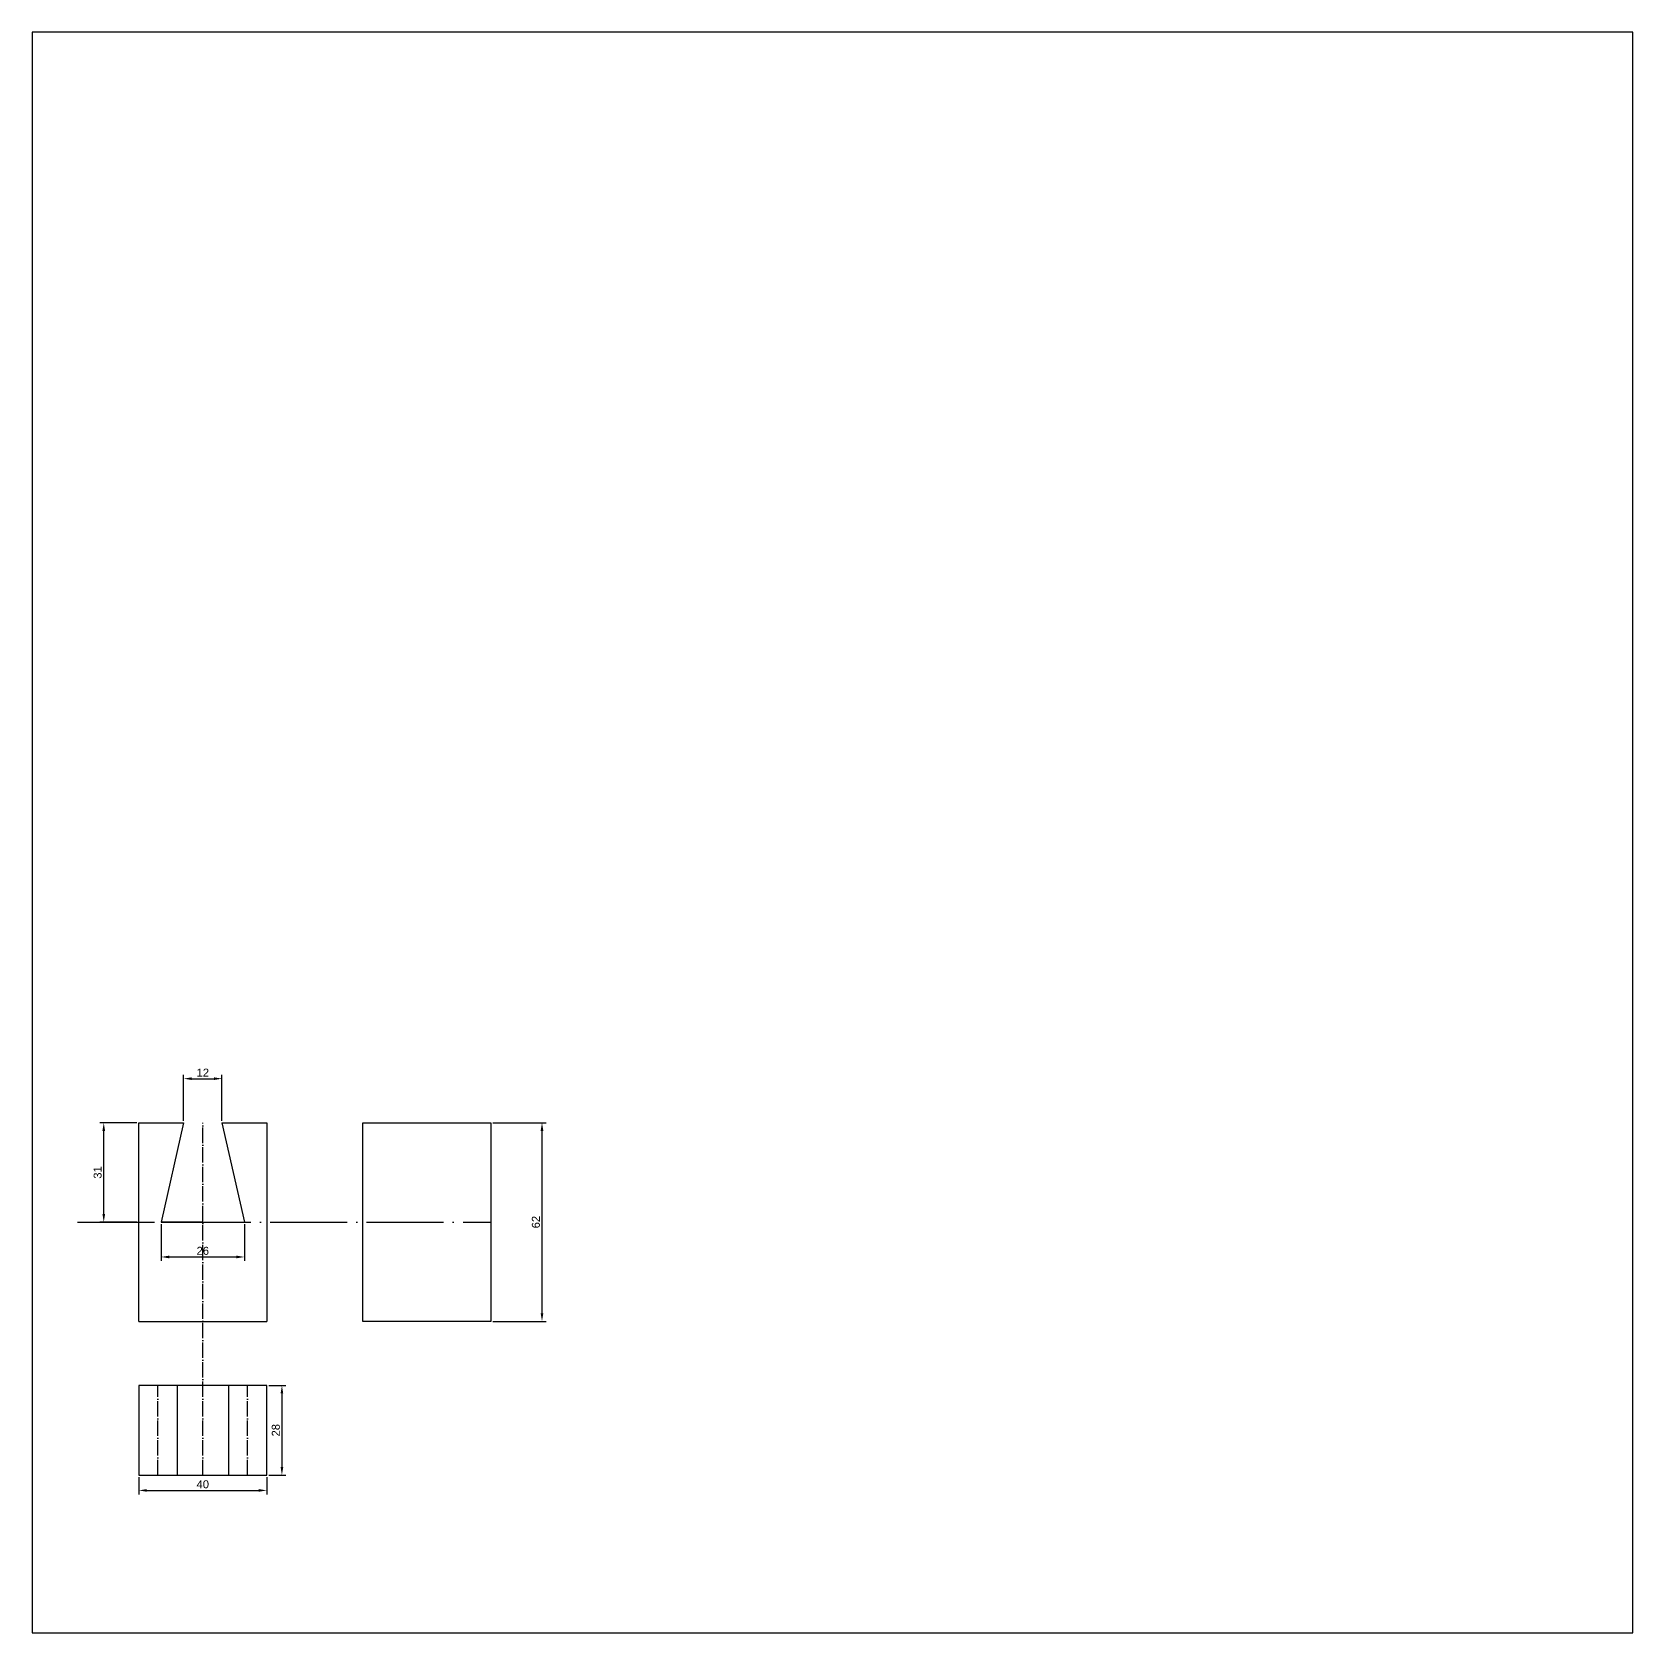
# Model space of a CAD drawing. Header units: millimetres. Extents: x 700 to 1736, y 1799 to 2895.
# Drawn here: x 1236 to 1736, y 1800 to 2300 of the extents above; entities that cross this region are included whole.
import ezdxf

# ---------------------------------------------------------------- set-up
doc = ezdxf.new("R2010")
doc.units = ezdxf.units.MM
doc.linetypes.add('ACAD_ISO04W100', pattern=[30, 24, -3, 0, -3])
doc.layers.add('оси', color=10, linetype='Continuous')
doc.layers.add('размер', color=240, linetype='Continuous')
doc.styles.get("Standard").update_dxf_attribs({"font": 'arial.ttf'})
doc.dimstyles.new('ISO-25', dxfattribs={"dimtxt": 2.5, "dimasz": 2.5, "dimexe": 1.25, "dimexo": 0.625, "dimtad": 1, "dimtxsty": 'Standard', "dimcen": 2.5, "dimadec": 0, "dimazin": 0, "dimtfac": 1, "dimtmove": 0, "dimatfit": 3, "dimfxl": 1, "dimarcsym": 0})

# ---------------------------------------------------------------- blocks, each defined once
blk = doc.blocks.new('*D15')
at = {"layer": 'Defpoints', "color": 0, "transparency": 16777216}
for p in [(1269.13, 1848.97), (1309.13, 1848.97), (1309.13, 1844.17)]:
    blk.add_point(p, dxfattribs=at)
at = {"layer": 'размер', "color": 0, "lineweight": -2, "transparency": 16777216}
for p, q in [((1269.13, 1848.34), (1269.13, 1842.92)), ((1309.13, 1848.34), (1309.13, 1842.92)), ((1271.63, 1844.17), (1306.63, 1844.17))]:
    blk.add_line(p, q, dxfattribs=at)
at = {"layer": 'размер', "color": 0, "transparency": 16777216}
for points in [[(1271.63, 1844.59), (1271.63, 1843.75), (1269.13, 1844.17)], [(1306.63, 1844.59), (1306.63, 1843.75), (1309.13, 1844.17)]]:
    blk.add_solid(points, dxfattribs=at)
at = {"layer": 'размер', "color": 0, "transparency": 16777216, "insert": (1289.13, 1846.07), "char_height": 2.5, "attachment_point": 5}
blk.add_mtext('40', dxfattribs=at)
blk = doc.blocks.new('*D16')
at = {"layer": 'Defpoints', "color": 0, "transparency": 16777216}
for p in [(1309.13, 1876.97), (1309.13, 1848.97), (1313.84, 1848.97)]:
    blk.add_point(p, dxfattribs=at)
at = {"layer": 'размер', "color": 0, "lineweight": -2, "transparency": 16777216}
for p, q in [((1309.75, 1876.97), (1315.09, 1876.97)), ((1313.84, 1874.47), (1313.84, 1851.47)), ((1309.75, 1848.97), (1315.09, 1848.97))]:
    blk.add_line(p, q, dxfattribs=at)
at = {"layer": 'размер', "color": 0, "transparency": 16777216}
for points in [[(1313.43, 1874.47), (1314.26, 1874.47), (1313.84, 1876.97)], [(1313.43, 1851.47), (1314.26, 1851.47), (1313.84, 1848.97)]]:
    blk.add_solid(points, dxfattribs=at)
at = {"layer": 'размер', "color": 0, "transparency": 16777216, "insert": (1311.94, 1862.97), "char_height": 2.5, "attachment_point": 5, "rotation": 90}
blk.add_mtext('28', dxfattribs=at)
blk = doc.blocks.new('*D17')
at = {"layer": 'Defpoints', "color": 0, "transparency": 16777216}
for p in [(1379.13, 1958.97), (1379.13, 1896.97), (1395.07, 1896.97)]:
    blk.add_point(p, dxfattribs=at)
at = {"layer": 'размер', "color": 0, "lineweight": -2, "transparency": 16777216}
for p, q in [((1379.75, 1958.97), (1396.32, 1958.97)), ((1395.07, 1956.47), (1395.07, 1899.47)), ((1379.75, 1896.97), (1396.32, 1896.97))]:
    blk.add_line(p, q, dxfattribs=at)
at = {"layer": 'размер', "color": 0, "transparency": 16777216}
for points in [[(1394.65, 1956.47), (1395.49, 1956.47), (1395.07, 1958.97)], [(1394.65, 1899.47), (1395.49, 1899.47), (1395.07, 1896.97)]]:
    blk.add_solid(points, dxfattribs=at)
at = {"layer": 'размер', "color": 0, "transparency": 16777216, "insert": (1393.17, 1927.97), "char_height": 2.5, "attachment_point": 5, "rotation": 90}
blk.add_mtext('62', dxfattribs=at)
blk = doc.blocks.new('*D19')
at = {"layer": 'Defpoints', "color": 0, "transparency": 16777216}
for p in [(1258.2, 1958.97), (1269.13, 1958.97), (1269.13, 1927.97)]:
    blk.add_point(p, dxfattribs=at)
at = {"layer": 'размер', "color": 0, "lineweight": -2, "transparency": 16777216}
for p, q in [((1268.5, 1958.97), (1256.95, 1958.97)), ((1258.2, 1930.47), (1258.2, 1956.47)), ((1268.5, 1927.97), (1256.95, 1927.97))]:
    blk.add_line(p, q, dxfattribs=at)
at = {"layer": 'размер', "color": 0, "transparency": 16777216}
for points in [[(1257.79, 1956.47), (1258.62, 1956.47), (1258.2, 1958.97)], [(1257.79, 1930.47), (1258.62, 1930.47), (1258.2, 1927.97)]]:
    blk.add_solid(points, dxfattribs=at)
at = {"layer": 'размер', "color": 0, "transparency": 16777216, "insert": (1256.3, 1943.47), "char_height": 2.5, "attachment_point": 5, "rotation": 90}
blk.add_mtext('31', dxfattribs=at)
blk = doc.blocks.new('*D20')
at = {"layer": 'Defpoints', "color": 0, "transparency": 16777216}
for p in [(1276.13, 1927.97), (1302.13, 1927.97), (1302.13, 1917.08)]:
    blk.add_point(p, dxfattribs=at)
at = {"layer": 'размер', "color": 0, "lineweight": -2, "transparency": 16777216}
for p, q in [((1276.13, 1927.34), (1276.13, 1915.83)), ((1302.13, 1927.34), (1302.13, 1915.83)), ((1278.63, 1917.08), (1299.63, 1917.08))]:
    blk.add_line(p, q, dxfattribs=at)
at = {"layer": 'размер', "color": 0, "transparency": 16777216}
for points in [[(1278.63, 1917.5), (1278.63, 1916.66), (1276.13, 1917.08)], [(1299.63, 1917.5), (1299.63, 1916.66), (1302.13, 1917.08)]]:
    blk.add_solid(points, dxfattribs=at)
at = {"layer": 'размер', "color": 0, "transparency": 16777216, "insert": (1289.13, 1918.98), "char_height": 2.5, "attachment_point": 5}
blk.add_mtext('26', dxfattribs=at)
blk = doc.blocks.new('*D21')
at = {"layer": 'Defpoints', "color": 0, "transparency": 16777216}
for p in [(1295.13, 1972.76), (1283.13, 1958.97), (1295.13, 1958.97)]:
    blk.add_point(p, dxfattribs=at)
at = {"layer": 'размер', "color": 0, "lineweight": -2, "transparency": 16777216}
for p, q in [((1283.13, 1959.59), (1283.13, 1974.01)), ((1285.63, 1972.76), (1292.63, 1972.76)), ((1295.13, 1959.59), (1295.13, 1974.01))]:
    blk.add_line(p, q, dxfattribs=at)
at = {"layer": 'размер', "color": 0, "transparency": 16777216}
for points in [[(1285.63, 1973.18), (1285.63, 1972.35), (1283.13, 1972.76)], [(1292.63, 1973.18), (1292.63, 1972.35), (1295.13, 1972.76)]]:
    blk.add_solid(points, dxfattribs=at)
at = {"layer": 'размер', "color": 0, "transparency": 16777216, "insert": (1289.13, 1974.64), "char_height": 2.5, "attachment_point": 5}
blk.add_mtext('12', dxfattribs=at)

msp = doc.modelspace()

# ---------------------------------------------------------------- linework, layer by layer
for p, q in [((1735.797, 2299.645), (1235.797, 2299.645)), ((1235.797, 2299.645), (1235.797, 1799.645)), ((1735.797, 1799.645), (1735.797, 2299.645)), ((1276.127, 1927.97), (1302.127, 1927.97)), ((1235.797, 1799.645), (1735.797, 1799.645))]:
    msp.add_line(p, q)
at = {"lineweight": 30}
for p, q in [((1269.127, 1896.97), (1269.127, 1958.97)), ((1269.127, 1958.97), (1283.127, 1958.97)), ((1283.127, 1958.97), (1276.127, 1927.97)), ((1295.127, 1958.97), (1309.127, 1958.97)), ((1295.127, 1958.97), (1302.127, 1927.97)), ((1309.127, 1958.97), (1309.127, 1896.97)), ((1339.127, 1896.97), (1339.127, 1958.97)), ((1339.127, 1958.97), (1379.127, 1958.97)), ((1379.127, 1958.97), (1379.127, 1896.97)), ((1289.127, 1927.97), (1276.127, 1927.97)), ((1289.127, 1927.97), (1302.127, 1927.97)), ((1269.127, 1896.97), (1309.127, 1896.97)), ((1379.127, 1896.97), (1339.127, 1896.97)), ((1309.127, 1876.97), (1269.127, 1876.97)), ((1269.127, 1876.97), (1269.127, 1848.97)), ((1281.127, 1876.97), (1281.127, 1848.97)), ((1297.127, 1876.97), (1297.127, 1848.97)), ((1309.127, 1848.97), (1309.127, 1876.97)), ((1269.127, 1848.97), (1309.127, 1848.97))]:
    msp.add_line(p, q, dxfattribs=at)
at = {"layer": 'оси', "linetype": 'ACAD_ISO04W100', "ltscale": 0.2}
for p, q in [((1289.127, 1848.97), (1289.127, 1958.97)), ((1275.127, 1848.97), (1275.127, 1876.97)), ((1303.127, 1848.97), (1303.127, 1876.97))]:
    msp.add_line(p, q, dxfattribs=at)
at = {"layer": 'оси', "linetype": 'ACAD_ISO04W100'}
msp.add_line((1250.011, 1927.97), (1379.127, 1927.97), dxfattribs=at)

# ---------------------------------------------------------------- dimensions: what is measured, and where the dimension line sits
at = {"layer": 'размер'}
for base, p1, p2, picture, middle in [((1295.127, 1972.764), (1283.127, 1958.97), (1295.127, 1958.97), '*D21', (1289.127, 1974.644)), ((1302.127, 1917.079), (1276.127, 1927.97), (1302.127, 1927.97), '*D20', (1289.127, 1918.98)), ((1309.127, 1844.17), (1269.127, 1848.97), (1309.127, 1848.97), '*D15', (1289.127, 1846.071))]:
    dim = msp.add_linear_dim(base=base, p1=p1, p2=p2, dimstyle='ISO-25', dxfattribs=at)
    dim.commit()
    dim.dimension.update_dxf_attribs({"geometry": picture, "text_midpoint": middle})
for base, p1, p2, picture, middle in [((1258.203, 1958.97), (1269.127, 1927.97), (1269.127, 1958.97), '*D19', (1256.3, 1943.47)), ((1395.071, 1896.97), (1379.127, 1958.97), (1379.127, 1896.97), '*D17', (1393.17, 1927.97)), ((1313.845, 1848.97), (1309.127, 1876.97), (1309.127, 1848.97), '*D16', (1311.943, 1862.97))]:
    dim = msp.add_linear_dim(base=base, p1=p1, p2=p2, angle=90, dimstyle='ISO-25', dxfattribs=at)
    dim.commit()
    dim.dimension.update_dxf_attribs({"geometry": picture, "text_midpoint": middle})

doc.saveas('drawing.dxf')
